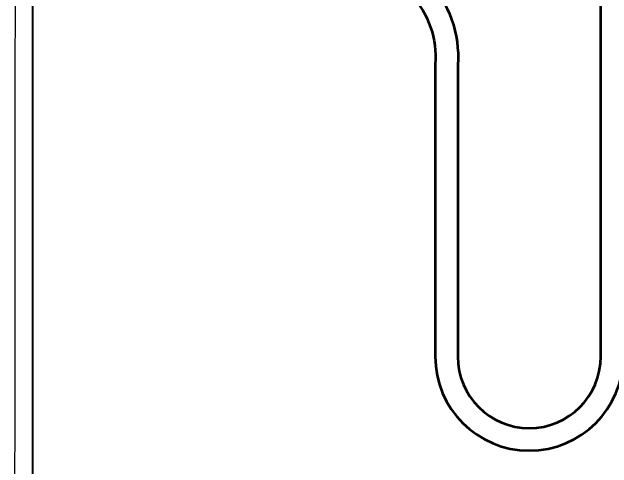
# Model space of a CAD drawing. Header units: millimetres. Extents: x 35877 to 3066687, y -650199 to -40525.
# Drawn here: x 148033.77 to 148060.44, y -178570.43 to -178550.16 of the extents above; entities that cross this region are included whole.
import ezdxf

# ---------------------------------------------------------------- set-up
doc = ezdxf.new("R2010")
doc.units = ezdxf.units.MM
doc.header["$MEASUREMENT"] = 0
doc.linetypes.add('DASHED', pattern=[0.75, 0.5, -0.25])
for name, color, linetype, lineweight in [('A8_FURNITURE', 32, 'Continuous', 30), ('Elevation 4.5', 206, 'Continuous', 5), ('furniture dimensions', 1, 'DASHED', 0), ('wall', 7, 'Continuous', 30)]:
    doc.layers.add(name, color=color, linetype=linetype, lineweight=lineweight)

msp = doc.modelspace()

# ---------------------------------------------------------------- linework, layer by layer
at = {"layer": 'A8_FURNITURE', "color": 18, "linetype": 'ByBlock', "lineweight": 53, "true_color": 0x000000, "transparency": 33554687, "elevation": -0.0509}
for points in [[(148034.6937, -178548.1357), (148048.5778, -178548.1357, -0.4378222), (148052.5867, -178552.4785), (148052.5867, -178565.4784, 1), (148060.9437, -178565.4784), (148060.9437, -178491.6897)], [(148034.6937, -178547.1357), (148048.5778, -178547.1357, -0.435321), (148053.5867, -178552.5163), (148053.5867, -178565.4784, 1), (148059.9437, -178565.4784), (148059.9437, -178491.6897)]]:
    msp.add_lwpolyline(points, format="xyb", dxfattribs=at)
at = {"layer": 'A8_FURNITURE', "linetype": 'ByBlock', "transparency": 33554687, "elevation": -0.0509}
msp.add_lwpolyline([(147987.8597, -178523.6702), (148033.9193, -178523.7092), (148033.8521, -178615.7223)], dxfattribs=at)
at = {"layer": 'Elevation 4.5', "color": 18, "lineweight": 30, "true_color": 0x000000, "transparency": 33554687}
msp.add_line((148034.6858, -178615.6897, -0.0509), (148034.6782, -178522.7304, -0.0509), dxfattribs=at)
at = {"layer": 'Elevation 4.5', "color": 18, "lineweight": 30, "true_color": 0x000000, "transparency": 33554687, "elevation": -0.0509}
msp.add_lwpolyline([(148034.6782, -178522.7304), (147986.6861, -178522.7304), (147986.6937, -178615.6897), (148034.6858, -178615.6897)], close=True, dxfattribs=at)
at = {"layer": 'furniture dimensions', "color": 32, "linetype": 'ByBlock', "lineweight": 0, "transparency": 33554687, "elevation": -0.0509}
msp.add_lwpolyline([(148034.6937, -178491.6897), (148060.9437, -178491.6897), (148060.9437, -178615.6897), (148034.6937, -178615.6897)], close=True, dxfattribs=at)
at = {"layer": 'wall', "transparency": 33554687, "elevation": -0.0509}
msp.add_lwpolyline([(147986.6937, -178522.6897), (148034.6937, -178522.6897), (148034.6937, -178615.6897), (147986.6937, -178615.6897)], close=True, dxfattribs=at)

doc.saveas('drawing.dxf')
